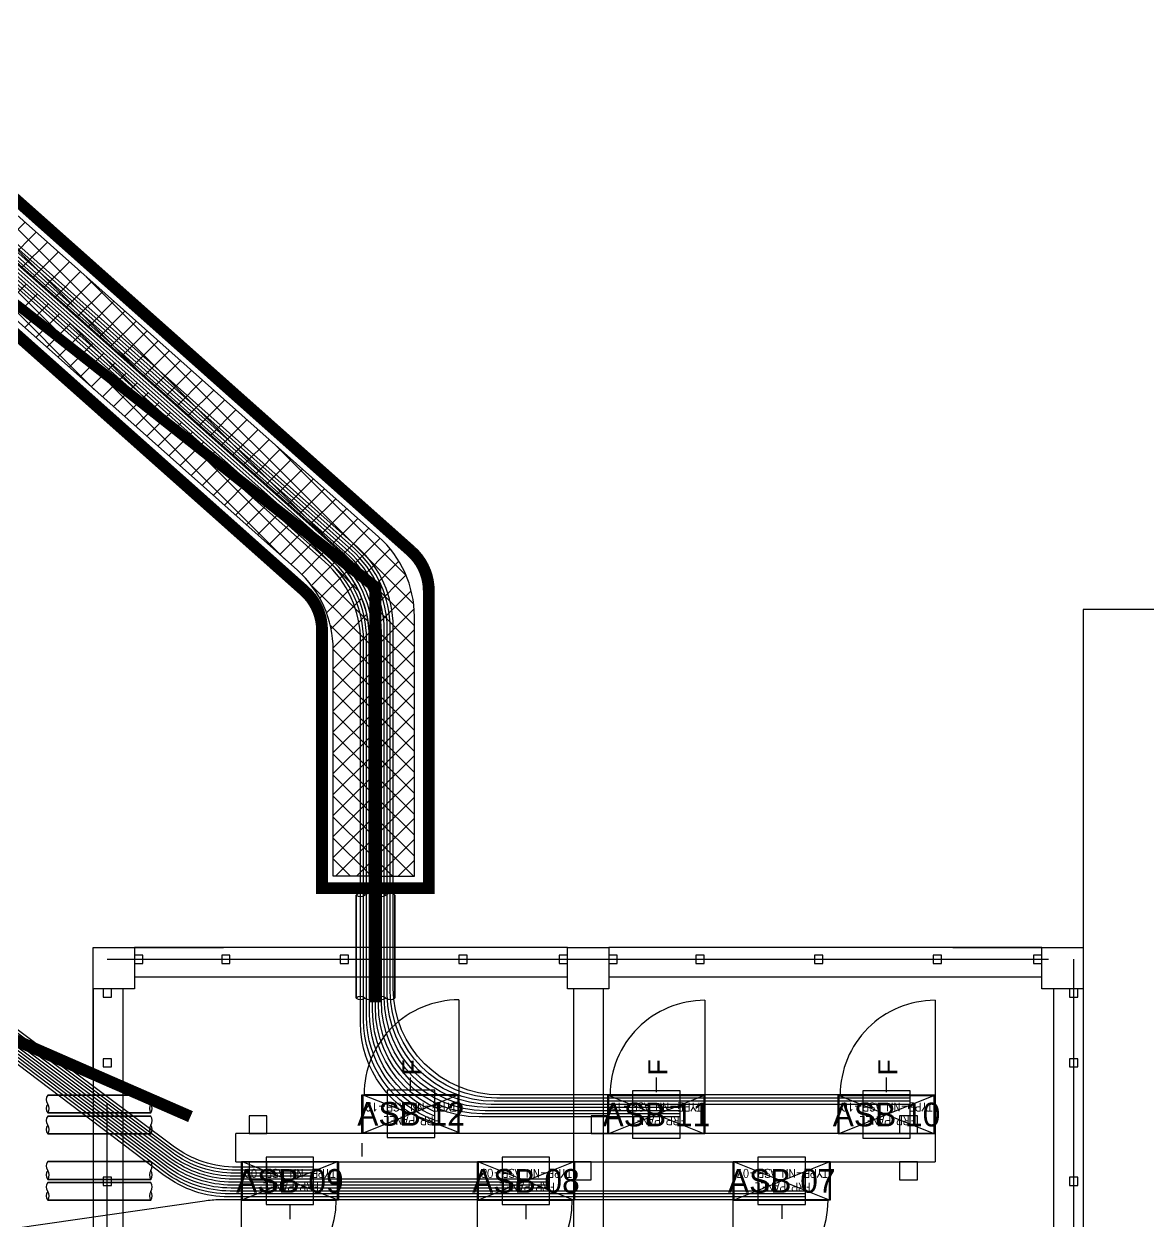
# Model space of a CAD drawing. Header units: metres. Extents: x 532250 to 532639, y 2674174 to 2674494.
# Drawn here: x 532432.44 to 532441.92, y 2674368.89 to 2674378.99 of the extents above; entities that cross this region are included whole.
import ezdxf
from ezdxf.enums import TextEntityAlignment as Align

# ---------------------------------------------------------------- set-up
doc = ezdxf.new("R2010")
doc.units = ezdxf.units.M
doc.header["$MEASUREMENT"] = 0
for name, pattern in [('DASHED', [0.75, 0.5, -0.25]), ('DASHED2', [0.375, 0.25, -0.125]), ('HIDDEN', [0.375, 0.25, -0.125]), ('PHANTOM', [63.50000000000001, 31.75, -6.35, 6.35, -6.35, 6.35, -6.35])]:
    doc.linetypes.add(name, pattern=pattern)
for name, color, linetype in [('1', 5, 'Continuous'), ('300mm Hume Pipe', 74, 'Continuous'), ('Excavation', 7, 'Continuous'), ('IDT', 7, 'Continuous'), ('LT Cable(AG) INV to LT Panel BL-03', 2, 'Continuous'), ('Trench (AC)-BL02', 14, 'Continuous')]:
    doc.layers.add(name, color=color, linetype=linetype)
doc.styles.add('Arial', font='arial.ttf')
doc.styles.add('RomanS', font='romans.shx')
doc.styles.get("Standard").update_dxf_attribs({"font": 'Adani Regular.ttf'})
doc.linetypes.add('FOUNDATION LAYOUT$0$FENCELINE1', pattern='A,6.35,-2.54,[133,ltypeshp.shx,S=2.54,R=0,X=-2.54,Y=0],-2.54,25.4', length=36.83)

# ---------------------------------------------------------------- blocks, each defined once
blk = doc.blocks.new('ASB')
at = {"layer": '1', "color": 5}
blk.add_lwpolyline([(-0.2, -0.2), (0.2, -0.2), (0.2, 0.2), (-0.2, 0.2)], close=True, dxfattribs=at)
at = {"layer": '1', "color": 7}
blk.add_attdef('ID', text='', height=0.2, dxfattribs=at).set_placement((0, 0), align=Align.MIDDLE_CENTER)
blk = doc.blocks.new('IDT')
at = {"layer": 'IDT', "color": 8, "linetype": 'PHANTOM', "ltscale": 0.25}
for p, q in [((33.78305947702646, 18.31032447560767), (33.78305947702646, 9.160324475607581)), ((25.63305947702636, 9.160324475607581), (25.63305947702636, 16.03532447560758)), ((33.78305947702646, 9.160324475607581), (25.63305947702636, 9.160324475607581))]:
    blk.add_line(p, q, dxfattribs=at)
at = {"layer": 'IDT', "color": 8}
for p, q in [((25.55203310577579, 9.410145771028397), (25.55203310577579, 12.06014577102826)), ((25.80203310577579, 9.410145771028397), (25.80203310577579, 12.06014577102826)), ((29.60203310577552, 9.410145771028397), (29.60203310577552, 12.06014577102826)), ((29.85203310577552, 9.410145771028397), (29.85203310577552, 12.06014577102826)), ((33.6520331057757, 9.410145771028397), (33.6520331057757, 12.06014577102826)), ((33.9020331057757, 9.410145771028397), (33.9020331057757, 12.06014577102826)), ((27.68603310577581, 11.1931585117926), (28.50403310577556, 11.1931585117926)), ((27.68603310577581, 10.86615851179261), (27.68603310577581, 11.1931585117926)), ((27.69503310577582, 10.86965851179264), (27.69503310577582, 11.18965851179257)), ((27.69503310577582, 11.18965851179257), (28.49503310577555, 11.18965851179257)), ((28.49503310577555, 11.18965851179257), (27.69503310577582, 10.86965851179264)), ((28.49503310577555, 10.86965851179264), (27.69503310577582, 11.18965851179257)), ((28.49503310577555, 11.18965851179257), (28.49503310577555, 10.86965851179264)), ((28.50403310577556, 11.1931585117926), (28.50403310577556, 10.86615851179261)), ((29.8430331057755, 11.19316355596482), (30.66103310577572, 11.19316355596482)), ((29.8430331057755, 10.86616355596482), (29.8430331057755, 11.19316355596482)), ((29.85203310577552, 10.86966355596462), (29.85203310577552, 11.18966355596478)), ((29.85203310577552, 11.18966355596478), (30.6520331057757, 11.18966355596478)), ((30.6520331057757, 11.18966355596478), (29.85203310577552, 10.86966355596462)), ((30.6520331057757, 10.86966355596462), (29.85203310577552, 11.18966355596478)), ((30.6520331057757, 11.18966355596478), (30.6520331057757, 10.86966355596462)), ((30.66103310577572, 11.19316355596482), (30.66103310577572, 10.86616355596482)), ((31.83392632624444, 11.19316355596482), (32.65192632624419, 11.19316355596482)), ((31.83392632624444, 10.86616355596482), (31.83392632624444, 11.19316355596482)), ((31.84292632624445, 10.86966355596462), (31.84292632624445, 11.18966355596478)), ((31.84292632624445, 11.18966355596478), (32.64292632624418, 11.18966355596478)), ((31.84292632624445, 10.86966355596462), (32.64292632624418, 11.18966355596478)), ((31.84292632624445, 11.18966355596478), (32.64292632624418, 10.86966355596485)), ((32.64292632624418, 11.18966355596478), (32.64292632624418, 10.86966355596485)), ((32.65192632624419, 11.19316355596482), (32.65192632624419, 10.86616355596482)), ((25.59805947702651, 11.06854747735485), (25.59805947702651, 10.99854747735469)), ((25.66805947702622, 11.06854747735485), (25.59805947702651, 11.06854747735485)), ((25.66805947702622, 10.99854747735469), (25.66805947702622, 11.06854747735485)), ((26.95103310577568, 11.01965851179273), (26.95103310577568, 10.86965851179264)), ((27.10103310577577, 11.01965851179273), (26.95103310577568, 11.01965851179273)), ((27.10103310577577, 10.86965851179264), (27.10103310577577, 11.01965851179273)), ((29.70203310577588, 11.01965851179273), (29.70203310577588, 10.86965851179264)), ((29.85203310577597, 11.01965851179273), (29.70203310577588, 11.01965851179273)), ((29.85203310577597, 10.86965851179264), (29.85203310577597, 11.01965851179273)), ((32.4369263262445, 11.0196585117925), (32.4369263262445, 10.86965851179264)), ((32.58692632624414, 11.0196585117925), (32.4369263262445, 11.0196585117925)), ((32.58692632624414, 10.86965851179264), (32.58692632624414, 11.0196585117925)), ((33.7480594770266, 11.06854747735485), (33.7480594770266, 10.99854747735469)), ((33.81805947702631, 11.06854747735485), (33.7480594770266, 11.06854747735485)), ((33.81805947702631, 10.99854747735469), (33.81805947702631, 11.06854747735485)), ((25.59805947702651, 10.99854747735469), (25.66805947702622, 10.99854747735469)), ((33.7480594770266, 10.99854747735469), (33.81805947702631, 10.99854747735469)), ((32.69924909500176, 10.86966355596462), (26.80203310577579, 10.86965851179286)), ((26.95103310577568, 10.86965851179264), (27.10103310577577, 10.86965851179264)), ((28.50403310577556, 10.86615851179261), (27.68603310577581, 10.86615851179261)), ((28.49503310577555, 10.86965851179264), (27.69503310577582, 10.86965851179264)), ((29.70203310577588, 10.86965851179264), (29.85203310577597, 10.86965851179264)), ((30.66103310577572, 10.86616355596482), (29.8430331057755, 10.86616355596482)), ((30.6520331057757, 10.86966355596462), (29.85203310577552, 10.86966355596462)), ((31.63518662643108, 10.71242244929829), (31.63518662643108, 10.8226436008905)), ((32.65192632624419, 10.86616355596482), (31.83392632624444, 10.86616355596482)), ((32.64292632624418, 10.86966355596485), (31.84292632624445, 10.86966355596462)), ((32.4369263262445, 10.86965851179264), (32.58692632624414, 10.86965851179264)), ((32.69925243467858, 10.86966355596758), (32.69925243467858, 10.62966355685978)), ((26.80203310577579, 10.6331585126876), (27.62003310577555, 10.6331585126876)), ((26.80203310577579, 10.3061585126876), (26.80203310577579, 10.6331585126876)), ((26.80203310577579, 10.62966355685978), (32.69924909500176, 10.62966355685978)), ((26.81103310577581, 10.30965851268763), (26.81103310577581, 10.62965851268757)), ((26.81103310577581, 10.62965851268757), (27.61103310577553, 10.62965851268757)), ((27.61103310577553, 10.62965851268757), (26.81103310577581, 10.30965851268763)), ((27.61103310577553, 10.30965851268763), (26.81103310577581, 10.62965851268757)), ((26.95103310577568, 10.62965851268757), (26.95103310577568, 10.6296585126878)), ((26.95103310577568, 10.62965851268757), (26.95103310577568, 10.47965851268748)), ((27.10103310577577, 10.62965851268757), (26.95103310577568, 10.62965851268757)), ((27.10103310577577, 10.47965851268748), (27.10103310577577, 10.62965851268757)), ((27.61103310577553, 10.62965851268757), (27.61103310577553, 10.30965851268763)), ((27.62003310577555, 10.6331585126876), (27.62003310577555, 10.3061585126876)), ((28.7430331057756, 10.6331585126876), (29.56103310577581, 10.6331585126876)), ((28.7430331057756, 10.3061585126876), (28.7430331057756, 10.6331585126876)), ((28.75203310577561, 10.30965851268763), (28.75203310577561, 10.62965851268757)), ((28.75203310577561, 10.62965851268757), (29.55203310577579, 10.62965851268757)), ((29.55203310577579, 10.62965851268757), (28.75203310577561, 10.30965851268763)), ((29.55203310577579, 10.30965851268763), (28.75203310577561, 10.62965851268757)), ((29.55203310577579, 10.62965851268757), (29.55203310577579, 10.30965851268763)), ((29.55203310577579, 10.62965851268757), (29.55203310577579, 10.47965851268748)), ((29.70203310577588, 10.62965851268757), (29.55203310577579, 10.62965851268757)), ((29.56103310577581, 10.6331585126876), (29.56103310577581, 10.3061585126876)), ((29.70203310577588, 10.47965851268748), (29.70203310577588, 10.62965851268757)), ((30.81703310577566, 10.62928158855436), (31.63503310577542, 10.62928158855436)), ((30.81703310577566, 10.30228158855437), (30.81703310577566, 10.62928158855436)), ((30.82603310577568, 10.3057815885544), (30.82603310577568, 10.62578158855433)), ((30.82603310577568, 10.62578158855433), (31.62603310577586, 10.62578158855433)), ((30.82603310577568, 10.3057815885544), (31.62603310577586, 10.62578158855433)), ((30.82603310577568, 10.61801765194389), (31.62603310577586, 10.3057815885544)), ((31.62603310577586, 10.62578158855433), (31.62603310577586, 10.3057815885544)), ((31.63503310577542, 10.62928158855436), (31.63503310577542, 10.30228158855437)), ((32.4369263262445, 10.62965851268757), (32.4369263262445, 10.47965851268748)), ((32.58692632624414, 10.62965851268757), (32.4369263262445, 10.62965851268757)), ((32.58692632624414, 10.47965851268748), (32.58692632624414, 10.62965851268757)), ((26.95103310577568, 10.47965851268748), (27.10103310577577, 10.47965851268748)), ((29.55203310577579, 10.47965851268748), (29.70203310577588, 10.47965851268748)), ((32.4369263262445, 10.47965851268748), (32.58692632624414, 10.47965851268748)), ((27.62003310577555, 10.3061585126876), (26.80203310577579, 10.3061585126876)), ((27.61103310577553, 10.30965851268763), (26.81103310577581, 10.30965851268763)), ((29.56103310577581, 10.3061585126876), (28.7430331057756, 10.3061585126876)), ((29.55203310577579, 10.30965851268763), (28.75203310577561, 10.30965851268763)), ((31.63503310577542, 10.30228158855437), (30.81703310577566, 10.30228158855437)), ((31.62603310577586, 10.3057815885544), (30.82603310577568, 10.3057815885544)), ((25.59805947702651, 10.06854747735485), (25.59805947702651, 9.998547477354691)), ((25.66805947702622, 10.06854747735485), (25.59805947702651, 10.06854747735485)), ((25.59805947702651, 9.998547477354691), (25.66805947702622, 9.998547477354691)), ((25.66805947702622, 9.998547477354691), (25.66805947702622, 10.06854747735485)), ((33.7480594770266, 10.06854747735485), (33.7480594770266, 9.998547477354691)), ((33.81805947702631, 10.06854747735485), (33.7480594770266, 10.06854747735485)), ((33.7480594770266, 9.998547477354691), (33.81805947702631, 9.998547477354691)), ((33.81805947702631, 9.998547477354691), (33.81805947702631, 10.06854747735485)), ((25.55203310577579, 9.06014577102826), (25.55203310577579, 9.410145771028397)), ((25.55203310577579, 9.410145771028397), (25.9020331057757, 9.410145771028397)), ((25.59805947702651, 9.480145771028333), (25.59805947702651, 9.410145771028397)), ((25.66805947702622, 9.480145771028333), (25.59805947702651, 9.480145771028333)), ((25.59805947702651, 9.410145771028397), (25.66805947702622, 9.410145771028397)), ((25.66805947702622, 9.410145771028397), (25.66805947702622, 9.480145771028333)), ((25.9020331057757, 9.410145771028397), (25.9020331057757, 9.06014577102826)), ((29.55203310577579, 9.06014577102826), (29.55203310577579, 9.410145771028397)), ((29.55203310577579, 9.410145771028397), (29.9020331057757, 9.410145771028397)), ((29.9020331057757, 9.410145771028397), (29.9020331057757, 9.06014577102826)), ((33.55203310577579, 9.06014577102826), (33.55203310577579, 9.410145771028397)), ((33.55203310577579, 9.410145771028397), (33.9020331057757, 9.410145771028397)), ((33.7480594770266, 9.480145771028333), (33.7480594770266, 9.410145771028397)), ((33.81805947702631, 9.480145771028333), (33.7480594770266, 9.480145771028333)), ((33.7480594770266, 9.410145771028397), (33.81805947702631, 9.410145771028397)), ((33.81805947702631, 9.410145771028397), (33.81805947702631, 9.480145771028333)), ((33.9020331057757, 9.410145771028397), (33.9020331057757, 9.06014577102826)), ((25.9020331057757, 9.31014577102826), (29.55203310577579, 9.31014577102826)), ((29.9020331057757, 9.31014577102826), (33.55203310577579, 9.31014577102826)), ((25.9020331057757, 9.195324475607663), (25.9020331057757, 9.1253244756075)), ((25.97203310577586, 9.195324475607663), (25.9020331057757, 9.195324475607663)), ((25.97203310577586, 9.1253244756075), (25.97203310577586, 9.195324475607663)), ((26.7480594770266, 9.195324475607663), (26.7480594770266, 9.1253244756075)), ((26.81805947702631, 9.195324475607663), (26.7480594770266, 9.195324475607663)), ((26.81805947702631, 9.1253244756075), (26.81805947702631, 9.195324475607663)), ((27.7480594770266, 9.195324475607663), (27.7480594770266, 9.1253244756075)), ((27.81805947702631, 9.195324475607663), (27.7480594770266, 9.195324475607663)), ((27.81805947702631, 9.1253244756075), (27.81805947702631, 9.195324475607663)), ((28.7480594770266, 9.195324475607663), (28.7480594770266, 9.1253244756075)), ((28.81805947702631, 9.195324475607663), (28.7480594770266, 9.195324475607663)), ((28.81805947702631, 9.1253244756075), (28.81805947702631, 9.195324475607663)), ((29.48220577756118, 9.195324475607663), (29.48220577756118, 9.1253244756075)), ((29.55220577756089, 9.195324475607663), (29.48220577756118, 9.195324475607663)), ((29.55220577756089, 9.1253244756075), (29.55220577756089, 9.195324475607663)), ((29.9020331057757, 9.195324475607663), (29.9020331057757, 9.1253244756075)), ((29.97203310577586, 9.195324475607663), (29.9020331057757, 9.195324475607663)), ((29.97203310577586, 9.1253244756075), (29.97203310577586, 9.195324475607663)), ((30.7480594770266, 9.195324475607663), (30.7480594770266, 9.1253244756075)), ((30.81805947702631, 9.195324475607663), (30.7480594770266, 9.195324475607663)), ((30.81805947702631, 9.1253244756075), (30.81805947702631, 9.195324475607663)), ((31.7480594770266, 9.195324475607663), (31.7480594770266, 9.1253244756075)), ((31.81805947702631, 9.195324475607663), (31.7480594770266, 9.195324475607663)), ((31.81805947702631, 9.1253244756075), (31.81805947702631, 9.195324475607663)), ((32.7480594770266, 9.195324475607663), (32.7480594770266, 9.1253244756075)), ((32.81805947702631, 9.195324475607663), (32.7480594770266, 9.195324475607663)), ((32.81805947702631, 9.1253244756075), (32.81805947702631, 9.195324475607663)), ((33.48203310577563, 9.195324475607663), (33.48203310577563, 9.1253244756075)), ((33.55203310577579, 9.195324475607663), (33.48203310577563, 9.195324475607663)), ((33.55203310577579, 9.1253244756075), (33.55203310577579, 9.195324475607663)), ((25.9020331057757, 9.1253244756075), (25.97203310577586, 9.1253244756075)), ((26.7480594770266, 9.1253244756075), (26.81805947702631, 9.1253244756075)), ((27.7480594770266, 9.1253244756075), (27.81805947702631, 9.1253244756075)), ((28.7480594770266, 9.1253244756075), (28.81805947702631, 9.1253244756075)), ((29.48220577756118, 9.1253244756075), (29.55220577756089, 9.1253244756075)), ((29.9020331057757, 9.1253244756075), (29.97203310577586, 9.1253244756075)), ((30.7480594770266, 9.1253244756075), (30.81805947702631, 9.1253244756075)), ((31.7480594770266, 9.1253244756075), (31.81805947702631, 9.1253244756075)), ((32.7480594770266, 9.1253244756075), (32.81805947702631, 9.1253244756075)), ((33.48203310577563, 9.1253244756075), (33.55203310577579, 9.1253244756075)), ((25.9020331057757, 9.06014577102826), (25.55203310577579, 9.06014577102826)), ((25.9020331057757, 9.06014577102826), (29.55203310577579, 9.06014577102826)), ((29.9020331057757, 9.06014577102826), (29.55203310577579, 9.06014577102826)), ((29.9020331057757, 9.06014577102826), (33.55203310577579, 9.06014577102826)), ((33.9020331057757, 9.06014577102826), (33.55203310577579, 9.06014577102826))]:
    blk.add_line(p, q, dxfattribs=at)
at = {"layer": 'IDT', "color": 8, "linetype": 'DASHED', "ltscale": 5}
for p, q in [((28.50403310577556, 11.99315851179233), (28.50403310577556, 11.1931585117926)), ((30.66103310577617, 11.99316355596432), (30.66103310577617, 11.19316355596482)), ((32.65192632624419, 11.99316355596454), (32.65192632624419, 11.19316355596482)), ((28.46019748933739, 11.1931585117926), (27.70403310577584, 11.1931585117926)), ((28.50403310577556, 11.1931585117926), (28.46019748933739, 11.1931585117926)), ((30.61719748933754, 11.19316355596482), (29.86103310577644, 11.19316355596482)), ((30.66103310577617, 11.19316355596482), (30.61719748933754, 11.19316355596482)), ((32.60809070980602, 11.19316355596482), (31.85192632624447, 11.19316355596482)), ((32.65192632624419, 11.19316355596482), (32.60809070980602, 11.19316355596482)), ((26.80203310577579, 9.506158512688103), (26.80203310577579, 10.3061585126876)), ((26.80203310577579, 10.3061585126876), (26.84586872221396, 10.3061585126876)), ((26.84586872221396, 10.3061585126876), (27.60203310577552, 10.3061585126876)), ((28.7430331057756, 9.506158512688103), (28.7430331057756, 10.3061585126876)), ((28.7430331057756, 10.3061585126876), (28.78686872221377, 10.3061585126876)), ((28.78686872221377, 10.3061585126876), (29.54303310577532, 10.3061585126876)), ((30.81703310577566, 9.502281588554638), (30.81703310577566, 10.30228158855437)), ((30.81703310577566, 10.30228158855437), (30.86086872221384, 10.30228158855437)), ((30.86086872221384, 10.30228158855437), (31.61703310577539, 10.30228158855437))]:
    blk.add_line(p, q, dxfattribs=at)
at = {"layer": 'IDT', "color": 7}
for p, q in [((28.09503310577546, 11.27669120714529), (28.09503310577546, 11.34921367546428)), ((30.25203310577561, 11.28019625131731), (30.25203310577561, 11.35271871963653)), ((32.24292632624409, 11.28019625131731), (32.24292632624409, 11.35271871963653)), ((28.09503310577546, 11.22553543595552), (28.09503310577546, 11.27669120714529)), ((30.25203310577561, 11.22904048012754), (30.25203310577561, 11.28019625131731)), ((32.24292632624409, 11.22904048012776), (32.24292632624409, 11.28019625131731)), ((27.68603310577581, 11.1931585117926), (28.50403310577556, 11.1931585117926)), ((27.68603310577581, 10.86615851179261), (27.68603310577581, 11.1931585117926)), ((28.50403310577556, 11.1931585117926), (28.50403310577556, 10.86615851179261)), ((29.8430331057755, 11.19316355596482), (30.66103310577572, 11.19316355596482)), ((29.8430331057755, 10.86616355596482), (29.8430331057755, 11.19316355596482)), ((30.66103310577572, 11.19316355596482), (30.66103310577572, 10.86616355596482)), ((31.83392632624444, 11.19316355596482), (32.65192632624419, 11.19316355596482)), ((31.83392632624444, 10.86616355596482), (31.83392632624444, 11.19316355596482)), ((32.65192632624419, 11.19316355596482), (32.65192632624419, 10.86616355596482)), ((28.50403310577556, 10.86615851179261), (27.68603310577581, 10.86615851179261)), ((30.66103310577572, 10.86616355596482), (29.8430331057755, 10.86616355596482)), ((32.65192632624419, 10.86616355596482), (31.83392632624444, 10.86616355596482)), ((26.80203310577579, 10.6331585126876), (27.62003310577555, 10.6331585126876)), ((26.80203310577579, 10.3061585126876), (26.80203310577579, 10.6331585126876)), ((27.62003310577555, 10.6331585126876), (27.62003310577555, 10.3061585126876)), ((28.7430331057756, 10.6331585126876), (29.56103310577581, 10.6331585126876)), ((28.7430331057756, 10.3061585126876), (28.7430331057756, 10.6331585126876)), ((29.56103310577581, 10.6331585126876), (29.56103310577581, 10.3061585126876)), ((30.81703310577566, 10.62928158855436), (31.63503310577542, 10.62928158855436)), ((30.81703310577566, 10.30228158855437), (30.81703310577566, 10.62928158855436)), ((31.63503310577542, 10.62928158855436), (31.63503310577542, 10.30228158855437)), ((27.62003310577555, 10.3061585126876), (26.80203310577579, 10.3061585126876)), ((29.56103310577581, 10.3061585126876), (28.7430331057756, 10.3061585126876)), ((31.63503310577542, 10.30228158855437), (30.81703310577566, 10.30228158855437)), ((27.21103310577544, 10.28055006587385), (27.21103310577544, 10.22939429468408)), ((27.21103310577544, 10.22939429468408), (27.21103310577544, 10.15687182636486)), ((29.1520331057757, 10.28055006587385), (29.1520331057757, 10.22939429468408)), ((29.1520331057757, 10.22939429468408), (29.1520331057757, 10.15687182636486)), ((31.22603310577577, 10.28055511004584), (31.22603310577577, 10.22939933885607)), ((31.22603310577577, 10.22939933885607), (31.22603310577577, 10.15687687053685))]:
    blk.add_line(p, q, dxfattribs=at)
at = {"layer": 'IDT', "color": 124}
for p, q in [((34.28454869628402, 11.19321100944774), (33.41546722306956, 11.19321100944774)), ((33.41546722306956, 11.19321100944774), (34.28454869628402, 11.19321100944774)), ((33.41546722306956, 11.04321100944787), (34.28454869628402, 11.04321100944787)), ((34.28454869628402, 11.04321100944787), (33.41546722306956, 11.04321100944787)), ((34.28454869628584, 11.01616355596605), (33.41546722307137, 11.01616355596605)), ((33.41546722307137, 11.01616355596605), (34.28454869628584, 11.01616355596605)), ((33.41546722307137, 10.86616355596618), (34.28454869628584, 10.86616355596618)), ((34.28454869628584, 10.86616355596618), (33.41546722307137, 10.86616355596618)), ((34.28454869628402, 10.63321101034273), (33.41546722306956, 10.63321101034273)), ((33.41546722306956, 10.63321101034273), (34.28454869628402, 10.63321101034273)), ((33.41546722306956, 10.48321101034287), (34.28454869628402, 10.48321101034287)), ((34.28454869628402, 10.48321101034287), (33.41546722306956, 10.48321101034287)), ((34.28454869628584, 10.45616355686104), (33.41546722307137, 10.45616355686104)), ((33.41546722307137, 10.45616355686104), (34.28454869628584, 10.45616355686104)), ((33.41546722307137, 10.30616355686118), (34.28454869628584, 10.30616355686118)), ((34.28454869628584, 10.30616355686118), (33.41546722307137, 10.30616355686118)), ((31.3578251571378, 9.487376799342314), (31.3578251571378, 8.61829532612785)), ((31.3578251571378, 8.61829532612785), (31.3578251571378, 9.487376799342314)), ((31.50782515713789, 8.61829532612785), (31.50782515713789, 9.487376799342314)), ((31.50782515713789, 9.487376799342314), (31.50782515713789, 8.61829532612785)), ((31.53487261061926, 9.487376799344133), (31.53487261061926, 8.618295326129669)), ((31.53487261061926, 8.618295326129669), (31.53487261061926, 9.487376799344133)), ((31.68487261061935, 8.618295326129669), (31.68487261061935, 9.487376799344133)), ((31.68487261061935, 9.487376799344133), (31.68487261061935, 8.618295326129669))]:
    blk.add_line(p, q, dxfattribs=at)
at = {"layer": 'IDT', "color": 8, "linetype": 'HIDDEN', "ltscale": 2.5}
blk.add_line((26.80203310577579, 10.62966355685978), (26.80203292904551, 10.86965851179264), dxfattribs=at)
at = {"layer": 'IDT', "color": 8, "linetype": 'DASHED2', "ltscale": 5}
for p, q in [((25.55203310577579, 9.06014577102826), (25.55203310577579, 10.1601457710284)), ((33.9020331057757, 10.1601457710284), (33.9020331057757, 9.06014577102826)), ((26.6520331057757, 9.06014577102826), (25.55203310577579, 9.06014577102826)), ((33.9020331057757, 9.06014577102826), (32.80203310577579, 9.06014577102826))]:
    blk.add_line(p, q, dxfattribs=at)
at = {"layer": 'IDT', "color": 7, "linetype": 'FOUNDATION LAYOUT$0$FENCELINE1', "ltscale": 0.01}
blk.add_lwpolyline([(19.91065726106834, 22.48539390819508), (11.80103310577559, 22.48539390819508), (11.80103310577559, 6.210393908265019), (19.73137271900467, 6.210393908225001), (25.55203310577579, 6.210393908225001), (25.55203310577579, 9.06014577102826)], dxfattribs=at)
at = {"layer": 'IDT', "color": 8, "linetype": 'DASHED', "ltscale": 5}
for centre, start, end in [((28.50403310577556, 11.1931585117926), 90, 180), ((30.66103310577617, 11.19316355596482), 90, 180), ((32.65192632624419, 11.19316355596482), 90, 180), ((26.80203310577579, 10.3061585126876), 270, 0), ((28.7430331057756, 10.3061585126876), 270, 0), ((30.81703310577566, 10.30228158855437), 270, 0)]:
    blk.add_arc(centre, 0.7999999999996508, start, end, dxfattribs=at)
at = {"layer": 'IDT', "color": 124}
for centre, radius, start, end in [((33.46528137758176, 11.15571100944828), 0.06235142331725626, 143.0276363458421, 216.9723636541578), ((33.46528137758449, 11.0807110094471), 0.06235142331974031, 143.0276363562435, 216.9723636280808), ((33.36565306855007, 11.15571100944715), 0.06235142332423081, 323.0276363719184, 36.97236362808165), ((34.33436285080396, 11.15571100944715), 0.06235142332423081, 143.0276363719183, 216.9723636280808), ((34.23473454177227, 11.15571100944828), 0.06235142331725626, 323.0276363458421, 36.9723636541579), ((34.23473454176909, 11.0807110094471), 0.06235142331974031, 323.0276363719184, 36.9723636437565), ((33.46528137758358, 10.97866355596659), 0.06235142331725626, 143.0276363458421, 216.9723636541578), ((33.36565306855189, 10.97866355596545), 0.06235142332423081, 323.0276363719184, 36.97236362808165), ((34.33436285080577, 10.97866355596545), 0.06235142332423081, 143.0276363719183, 216.9723636280808), ((34.23473454177409, 10.97866355596659), 0.06235142331725626, 323.0276363458421, 36.9723636541579), ((33.46528137758631, 10.90366355596541), 0.06235142331974031, 143.0276363562435, 216.9723636280808), ((34.23473454177091, 10.90366355596541), 0.06235142331974031, 323.0276363719184, 36.9723636437565), ((33.46528137758176, 10.59571101034328), 0.06235142331725626, 143.0276363458421, 216.9723636541578), ((33.36565306855007, 10.59571101034214), 0.06235142332423081, 323.0276363719184, 36.97236362808165), ((34.33436285080396, 10.59571101034214), 0.06235142332423081, 143.0276363719183, 216.9723636280808), ((34.23473454177227, 10.59571101034328), 0.06235142331725626, 323.0276363458421, 36.9723636541579), ((33.46528137758449, 10.5207110103421), 0.06235142331974031, 143.0276363562435, 216.9723636280808), ((34.23473454176909, 10.5207110103421), 0.06235142331974031, 323.0276363719184, 36.9723636437565), ((33.46528137758358, 10.41866355686159), 0.06235142331725626, 143.0276363458421, 216.9723636541578), ((33.36565306855189, 10.41866355686045), 0.06235142332423081, 323.0276363719184, 36.97236362808165), ((34.33436285080577, 10.41866355686045), 0.06235142332423081, 143.0276363719183, 216.9723636280808), ((34.23473454177409, 10.41866355686159), 0.06235142331725626, 323.0276363458421, 36.9723636541579), ((33.46528137758631, 10.34366355686041), 0.06235142331974031, 143.0276363562435, 216.9723636280808), ((34.23473454177091, 10.34366355686041), 0.06235142331974031, 323.0276363719184, 36.9723636437565), ((31.39532515713725, 9.43756264482738), 0.06235142331974176, 53.02763635368521, 126.9723636463148), ((31.47032515713798, 9.437562644830336), 0.06235142331725626, 53.02763635368521, 126.9723636463148), ((31.57237261061871, 9.4375626448292), 0.06235142331974176, 53.02763635368521, 126.9723636463148), ((31.6473726106199, 9.437562644832155), 0.06235142331725626, 53.02763635368521, 126.9723636463148), ((31.47032515713707, 9.537190953862023), 0.06235142332423227, 233.0276363536852, 306.9723636463148), ((31.64737261061853, 9.537190953863842), 0.06235142332423227, 233.0276363536852, 306.9723636463148), ((31.39532515713725, 8.668109480642784), 0.06235142331974176, 233.0276363536852, 306.9723636463148), ((31.47032515713707, 8.568481171608141), 0.06235142332423227, 53.02763635368521, 126.9723636463148), ((31.47032515713798, 8.668109480639828), 0.06235142331725626, 233.0276363536852, 306.9723636463148), ((31.57237261061871, 8.668109480644603), 0.06235142331974176, 233.0276363536852, 306.9723636463148), ((31.64737261061853, 8.56848117160996), 0.06235142332423227, 53.02763635368521, 126.9723636463148), ((31.6473726106199, 8.668109480641647), 0.06235142331725626, 233.0276363536852, 306.9723636463148)]:
    blk.add_arc(centre, radius, start, end, dxfattribs=at)
at = {"layer": 'IDT', "color": 7, "style": 'RomanS', "width": 0.9}
for s, p in [('FRP PANEL', (27.85184958396192, 11.04685574733401)), ('FRP PANEL', (30.00884958396207, 11.04686079150599)), ('FRP PANEL', (31.99974280443055, 11.04686079150622)), ('TYPE-NN ASB-07', (27.7076995839623, 10.93018908066722)), ('TYPE-NN ASB-08', (29.86469958396199, 10.93019412483943)), ('TYPE-NN ASB-09', (31.85709280443078, 10.93019412483943)), ('FRP PANEL', (26.96784958396191, 10.486855748229)), ('FRP PANEL', (28.90884958396217, 10.486855748229)), ('FRP PANEL', (30.98284958396223, 10.48686079240099)), ('TYPE-NN ASB-10', (26.82369958396228, 10.37018908156222)), ('TYPE-NN ASB-11', (28.7736995839621, 10.37018908156222)), ('TYPE-NN ASB-12', (30.83869958396215, 10.37019412573443))]:
    blk.add_text(s, height=0.07, dxfattribs=at).set_placement(p)
at = {"layer": 'IDT', "color": 7, "style": 'Arial'}
for p in [(27.11984584907739, 10.13972772747468), (29.06084584907765, 10.13972772747468), (31.13484584907772, 10.13973277164666)]:
    blk.add_text('F', height=0.16, rotation=270, dxfattribs=at).set_placement(p)

msp = doc.modelspace()

# ---------------------------------------------------------------- hatches: boundary and pattern name
at = {"layer": '300mm Hume Pipe'}
h = msp.add_hatch(dxfattribs=at)
h.set_pattern_fill('ANSI37', color=74)
h.set_pattern_definition([(45, (-393.6039999999339, 322.5), (-0.08838834764831845, 0.08838834764831845), []), (135, (-393.6039999999339, 322.5), (-0.08838834764831845, -0.08838834764831843), [])])
edge = h.paths.add_edge_path()
edge.add_line((532435.4342895742, 2674371.798708546), (532435.734289574, 2674371.798708546))
edge.add_line((532435.734289574, 2674371.798708546), (532435.734289574, 2674373.989289007))
edge.add_arc((532434.8342895738, 2674373.989289007), 0.9000000001396984, 0, 48.32874371870346)
edge.add_line((532435.4326597068, 2674374.661563642), (532428.7185955842, 2674380.637537201))
edge.add_arc((532429.316965717, 2674381.309811835), 0.8999999998521733, 179.9999999703551, 228.3287437045298, ccw=False)
edge.add_line((532428.4169657169, 2674381.309811836), (532428.416965717, 2674382.816203433))
edge.add_line((532428.416965717, 2674382.816203433), (532428.1169657172, 2674382.816203433))
edge.add_line((532428.1169657172, 2674382.816203433), (532428.116965717, 2674381.175210654))
edge.add_arc((532429.0169657172, 2674381.175210654), 0.9000000001396984, 179.9999999703551, 228.3287436989939)
edge.add_line((532428.4185955842, 2674380.50293602), (532435.1326597071, 2674374.52696246))
edge.add_arc((532434.5342895741, 2674373.854687826), 0.8999999999295727, -2.9644922960869735e-08, 48.328743698993776, ccw=False)
edge.add_line((532435.4342895742, 2674373.854687825), (532435.4342895742, 2674371.798708546))
edge = h.paths.add_edge_path()
edge.add_line((532428.0329028456, 2674382.764976613), (532428.0329028455, 2674381.137494115))
edge.add_arc((532428.9329028457, 2674381.137494114), 0.9000000001396984, 179.9999999703551, 228.3287436989939)
edge.add_line((532428.3345327127, 2674380.46521948), (532435.0485968355, 2674374.48924592))
edge.add_arc((532434.4502267025, 2674373.816971286), 0.8999999999295727, -2.9644922960869735e-08, 48.328743698993776, ccw=False)
edge.add_line((532435.3502267026, 2674373.816971286), (532435.3502267026, 2674371.798708546))
edge.add_line((532435.3502267026, 2674371.798708546), (532435.0502267026, 2674371.798708546))
edge.add_line((532435.0502267026, 2674371.798708546), (532435.0502267025, 2674373.707169657))
edge.add_arc((532434.1502267022, 2674373.707169656), 0.9000000002561137, 2.964491826418871e-08, 48.33614241089156)
edge.add_line((532434.7485100185, 2674374.379521554), (532428.0346195296, 2674380.353786938))
edge.add_arc((532428.6329028456, 2674381.026138836), 0.9000000003040967, 180.0000000296449, 228.3361424219648, ccw=False)
edge.add_line((532427.7329028456, 2674381.026138836), (532427.7329028456, 2674382.816203433))
edge.add_line((532427.7329028456, 2674382.816203433), (532428.0329028456, 2674382.816203433))
edge.add_line((532428.0329028456, 2674382.816203433), (532428.0329028456, 2674382.764976613))

# ---------------------------------------------------------------- linework, layer by layer
at = {"layer": '300mm Hume Pipe', "color": 74}
for points in [[(532428.0329028456, 2674382.764976613), (532428.0329028455, 2674381.137494115, 0.2140562423256003), (532428.3345327127, 2674380.46521948), (532435.0485968355, 2674374.48924592, -0.2140562423092027), (532435.3502267026, 2674373.816971286), (532435.3502267026, 2674371.798708546), (532435.0502267026, 2674371.798708546), (532435.0502267025, 2674373.707169657, 0.2140900045463655), (532434.7485100185, 2674374.379521554), (532428.0346195296, 2674380.353786938, -0.2140900045615197), (532427.7329028456, 2674381.026138836), (532427.7329028456, 2674382.816203433), (532428.0329028456, 2674382.816203433), (532428.0329028456, 2674382.764976613)], [(532435.4342895742, 2674371.798708546), (532435.734289574, 2674371.798708546), (532435.734289574, 2674373.989289007, 0.2140562423100663), (532435.4326597068, 2674374.661563642), (532428.7185955842, 2674380.637537201, -0.2140562423329815), (532428.4169657169, 2674381.309811836), (532428.416965717, 2674382.816203433), (532428.1169657172, 2674382.816203433), (532428.116965717, 2674381.175210654, 0.2140562423301491), (532428.4185955842, 2674380.50293602), (532435.1326597071, 2674374.52696246, -0.2140562423100663), (532435.4342895742, 2674373.854687825)]]:
    msp.add_lwpolyline(points, format="xyb", close=True, dxfattribs=at)
at = {"layer": 'Excavation', "color": 3, "const_width": 0.1}
for points in [[(532433.8464020941, 2674369.771768927), (532432.0062826138, 2674370.575132983), (532425.0812843686, 2674370.575132983), (532425.0812843686, 2674382.916203433)], [(532435.4059354834, 2674370.734471424), (532435.4059354834, 2674374.238423511), (532428.0886116263, 2674380.753225982), (532428.0886116264, 2674382.916203433)]]:
    msp.add_lwpolyline(points, dxfattribs=at)
at = {"layer": 'LT Cable(AG) INV to LT Panel BL-03', "color": 2}
for points in [[(532434.8843580411, 2674369.319001419), (532434.2312637706, 2674369.319006463, -0.1618889898141148), (532433.6923551062, 2674369.498189252), (532432.2019728235, 2674370.612452221, 0.1032748659291951), (532431.8418711365, 2674370.687632983), (532426.0937843688, 2674370.687632983, -0.4142135623936106), (532425.1937843687, 2674371.587632983), (532425.1937843687, 2674382.874862782, -0.02139299530927985), (532425.1970765084, 2674382.951771906), (532425.2404922285, 2674383.457969552, 0.02139299530528766), (532425.2437843683, 2674383.534878676), (532425.2437843684, 2674485.594487811, 0.4142135623734262), (532424.3437843684, 2674486.49448781), (532317.1885972518, 2674486.49448781, -0.414213562373095), (532316.2885972518, 2674487.39448781), (532316.2885972518, 2674487.729677481)], [(532434.8843580411, 2674369.344001419), (532434.238236169, 2674369.344006463, -0.1617444075541383), (532433.6997338226, 2674369.522885653), (532432.2071922353, 2674370.637452221, 0.1032748659037654), (532431.8470905485, 2674370.712632983), (532426.1187843686, 2674370.712632983, -0.414213562373095), (532425.2187843686, 2674371.612632983), (532425.2187843686, 2674382.873792642, -0.02139299537587195), (532425.2220765083, 2674382.950701766), (532425.2654922286, 2674383.456899412, 0.02139299537685584), (532425.2687843683, 2674383.533808536), (532425.2687843683, 2674485.619487811, 0.414213562373095), (532424.3687843683, 2674486.519487811), (532414.3645972518, 2674486.519487811, -0.414213562373095), (532413.4645972517, 2674487.419487811), (532413.4645972517, 2674487.729677481)], [(532434.8843580411, 2674369.269001419), (532434.217302974, 2674369.269006463, -0.162180274104136), (532433.6775762924, 2674369.448801555), (532432.1915339994, 2674370.562452221, 0.1032748659456602), (532431.8314323124, 2674370.637632983), (532426.0437843688, 2674370.637632983, -0.4142135623934891), (532425.1437843686, 2674371.537632983), (532425.1437843686, 2674382.877003061, -0.02139299535886178), (532425.1470765084, 2674382.953912185), (532425.1904922286, 2674383.460109831, 0.02139299535864674), (532425.1937843683, 2674383.537018955), (532425.1937843683, 2674455.544487811, 0.414213562373095), (532424.2937843683, 2674456.444487811), (532317.1885972518, 2674456.444487811, -0.414213562373095), (532316.2885972518, 2674457.344487811), (532316.2885972518, 2674457.729677481)], [(532434.8843580411, 2674369.294001419), (532434.2242860467, 2674369.294006463, -0.1620342769309213), (532433.6849692744, 2674369.473494548), (532432.1967534114, 2674370.587452221, 0.1032748659374062), (532431.8366517244, 2674370.662632983), (532426.0687843688, 2674370.662632983, -0.4142135623935497), (532425.1687843687, 2674371.562632983), (532425.1687843687, 2674382.875932921, -0.02139299535886178), (532425.1720765084, 2674382.952842045), (532425.2154922286, 2674383.459039691, 0.02139299535864674), (532425.2187843684, 2674383.535948815), (532425.2187843684, 2674455.569487811, 0.414213562373095), (532424.3187843683, 2674456.469487811), (532414.3645972518, 2674456.469487811, -0.414213562373095), (532413.4645972517, 2674457.36948781), (532413.4645972517, 2674457.729677481)], [(532436.8752512616, 2674369.219001419), (532434.2033206887, 2674369.219006463, -0.1624744190418961), (532433.6627687389, 2674369.399420756), (532432.1810951756, 2674370.512452221, 0.1032748659622984), (532431.8209934884, 2674370.587632983), (532425.9937843687, 2674370.587632983, -0.4142135623933694), (532425.0937843686, 2674371.487632983), (532425.0937843686, 2674382.879143339, -0.02139299540844348), (532425.0970765083, 2674382.956052464), (532425.1404922287, 2674383.46225011, 0.02139299541230105), (532425.1437843684, 2674383.539159234), (532425.1437843683, 2674432.994487811, 0.4142135623724179), (532424.2437843683, 2674433.894487811), (532317.1885972518, 2674433.894487811, -0.414213562373095), (532316.2885972518, 2674434.794487811), (532316.2885972518, 2674435.229677481)], [(532436.8752512616, 2674369.244001419), (532434.2103145289, 2674369.244006463, -0.1623269863983852), (532433.6701761255, 2674369.424110286), (532432.1863145874, 2674370.537452221, 0.1032748659539574), (532431.8262129003, 2674370.612632983), (532426.0187843688, 2674370.612632983, -0.414213562393429), (532425.1187843686, 2674371.512632983), (532425.1187843686, 2674382.8780732, -0.02139299535886178), (532425.1220765084, 2674382.954982324), (532425.1654922286, 2674383.46117997, 0.02139299535864674), (532425.1687843683, 2674383.538089094), (532425.1687843683, 2674433.019487811, 0.414213562373095), (532424.2687843683, 2674433.919487811), (532414.3645972518, 2674433.919487811, -0.414213562373095), (532413.4645972517, 2674434.819487811), (532413.4645972517, 2674435.229677481)], [(532436.8752512616, 2674369.16900142), (532434.1893167293, 2674369.169006464, -0.1627714659796861), (532433.6479321679, 2674369.350046968), (532432.1706563516, 2674370.462452221, 0.1032748659251984), (532431.8105546647, 2674370.537632983), (532425.9437843688, 2674370.537632983, -0.4142135623932508), (532425.0437843687, 2674371.437632983), (532425.0437843687, 2674382.881283619, -0.02139299535886178), (532425.0470765084, 2674382.958192743), (532425.0904922286, 2674383.464390389, 0.02139299535864674), (532425.0937843684, 2674383.541299513), (532425.0937843684, 2674410.444487811, 0.414213562373095), (532424.1937843683, 2674411.344487811), (532317.1885972518, 2674411.344487811, -0.414213562373095), (532316.2885972518, 2674412.24448781), (532316.2885972518, 2674412.729677481)], [(532436.8752512616, 2674369.194001419), (532434.1963214298, 2674369.194006463, -0.1626225771167964), (532433.6553540981, 2674369.374732979), (532432.1758757635, 2674370.487452221, 0.1032748659169098), (532431.8157740766, 2674370.562632983), (532425.9687843688, 2674370.562632983, -0.4142135623933099), (532425.0687843687, 2674371.462632983), (532425.0687843687, 2674382.88021348, -0.02139299530927985), (532425.0720765084, 2674382.957122603), (532425.1154922285, 2674383.46332025, 0.02139299530452547), (532425.1187843683, 2674383.540229374), (532425.1187843684, 2674410.469487811, 0.4142135623743203), (532424.2187843684, 2674411.36948781), (532381.9725972518, 2674411.36948781, -0.414213562373095), (532381.0725972517, 2674412.26948781), (532381.0725972517, 2674412.729677481)], [(532439.0322512615, 2674369.144006464), (532434.182306563, 2674369.144006464, -0.1629210911076041), (532433.6405029122, 2674369.325362738), (532432.1654369397, 2674370.437452221, 0.1032748659335312), (532431.8053352527, 2674370.512632983), (532425.9187843688, 2674370.512632983, -0.414213562393192), (532425.0187843686, 2674371.412632983), (532425.0187843686, 2674382.882353758, -0.02139299535886178), (532425.0220765084, 2674382.959262882), (532425.0654922286, 2674383.465460529, 0.02139299535864674), (532425.0687843683, 2674383.542369653), (532425.0687843683, 2674387.919487811, 0.414213562373095), (532424.1687843683, 2674388.819487811), (532410.9767843684, 2674388.819487811, 0.414213562373095), (532410.0767843684, 2674387.919487811), (532410.0767843684, 2674382.219487811, -0.414213562373095), (532409.1767843683, 2674381.319487811), (532317.1885972518, 2674381.319487811, -0.414213562373095), (532316.2885972518, 2674382.219487811), (532316.2885972518, 2674382.729677481)], [(532439.0322512615, 2674369.119006464), (532434.1752909074, 2674369.119006464, -0.1630714576653758), (532433.6330662961, 2674369.300680304), (532432.1602175276, 2674370.412452221, 0.1032748659419083), (532431.8001158406, 2674370.487632983), (532425.8937843688, 2674370.487632983, -0.4142135623931337), (532424.9937843686, 2674371.387632983), (532424.9937843686, 2674382.883423898, -0.02139299535886178), (532424.9970765084, 2674382.960333022), (532425.0404922286, 2674383.466530668, 0.02139299535864674), (532425.0437843683, 2674383.543439792), (532425.0437843683, 2674387.894487811, 0.414213562373095), (532424.1437843683, 2674388.794487811), (532411.0017843684, 2674388.794487811, 0.414213562373095), (532410.1017843684, 2674387.894487811), (532410.1017843684, 2674359.694487811, -0.414213562373095), (532409.2017843684, 2674358.794487811), (532381.9725972518, 2674358.794487811, -0.414213562373095), (532381.0725972517, 2674359.694487811), (532381.0725972517, 2674360.229677481)], [(532439.0322512615, 2674369.094006464), (532434.1682697382, 2674369.094006464, -0.1632225712041656), (532433.6256222831, 2674369.275999682), (532432.1549981157, 2674370.387452221, 0.1032748659503297), (532431.7948964287, 2674370.462632983), (532425.8687843687, 2674370.462632983, -0.4142135623930754), (532424.9687843686, 2674371.362632983), (532424.9687843686, 2674382.884494037, -0.02139299540844348), (532424.9720765083, 2674382.961403161), (532425.0154922287, 2674383.467600808, 0.02139299541725513), (532425.0187843684, 2674383.544509932), (532425.0187843683, 2674387.869487811, 0.4142135623665691), (532424.1187843683, 2674388.769487811), (532411.0267843684, 2674388.769487811, 0.414213562373095), (532410.1267843684, 2674387.869487811), (532410.1267843684, 2674359.669487811, -0.414213562373095), (532409.2267843684, 2674358.769487811), (532317.1885972518, 2674358.769487811, -0.414213562373095), (532316.2885972518, 2674359.669487811), (532316.2885972518, 2674360.229677481)], [(532439.0322512615, 2674369.069006464), (532434.0931027519, 2674369.069006464, 0.03612526386132205), (532433.9635598595, 2674369.059634691), (532432.0917814545, 2674368.787382385, 0.04215704710492103), (532431.9408228539, 2674368.800132983), (532425.8562843686, 2674368.800132984, 0.4142135623926223), (532424.9562843684, 2674367.900132984), (532424.9562843684, 2674338.225851746, 0.02164672809067397), (532424.9596549909, 2674338.148032987), (532425.0029137458, 2674337.649604707, -0.02164672809021689), (532425.0062843683, 2674337.571785947), (532425.0062843683, 2674322.404987811, -0.414213562373095), (532424.1062843683, 2674321.504987811), (532381.9725972518, 2674321.504987811, -0.414213562373095), (532381.0725972517, 2674322.404987811), (532381.0725972517, 2674322.729677481)]]:
    msp.add_lwpolyline(points, format="xyb", dxfattribs=at)
at = {"layer": 'LT Cable(AG) INV to LT Panel BL-03', "color": 5}
for points in [[(532439.9162512616, 2674369.927619022), (532436.4309354834, 2674369.927619022, -0.4142135623503636), (532435.5309354834, 2674370.827619022), (532435.5309354834, 2674373.890770753, 0.2140186322185252), (532435.2294023167, 2674374.562959305), (532428.515144793, 2674380.540836239, -0.2140186322327619), (532428.2136116263, 2674381.213024791), (532428.2136116264, 2674382.8589097, -0.02889961568587573), (532428.2196149465, 2674382.962688003), (532428.2752810484, 2674383.442222824, 0.02889961570054691), (532428.2812843685, 2674383.546001128), (532428.2812843684, 2674485.356987811, -0.414213562373427), (532429.1812843684, 2674486.256987811), (532473.9719969518, 2674486.256987811, 0.414213562373095), (532474.8719969519, 2674487.156987811), (532474.8719969519, 2674487.729677481)], [(532439.9162512616, 2674369.954064617), (532436.4559354834, 2674369.954064617, -0.4142135623503636), (532435.5559354834, 2674370.854064617), (532435.5559354834, 2674373.901985358, 0.214018632209244), (532435.2544023168, 2674374.57417391), (532428.540144793, 2674380.552050845, -0.2140186322231696), (532428.2386116263, 2674381.224239396), (532428.2386116264, 2674382.857463511, -0.02889961568574683), (532428.2446149465, 2674382.961241814), (532428.3002810484, 2674383.440776635, 0.02889961570054713), (532428.3062843685, 2674383.544554939), (532428.3062843684, 2674485.331987811, -0.4142135623734271), (532429.2062843684, 2674486.231987811), (532571.1479969518, 2674486.231987811, 0.414213562373095), (532572.0479969518, 2674487.131987811), (532572.0479969518, 2674487.729677481)], [(532439.9162512616, 2674369.874727831), (532436.3809354834, 2674369.874727831, -0.4142135623503636), (532435.4809354834, 2674370.774727831), (532435.4809354834, 2674373.868341543, 0.2140186322185252), (532435.1794023167, 2674374.540530095), (532428.4651447929, 2674380.518407029, -0.2140186322325895), (532428.1636116263, 2674381.190595581), (532428.1636116264, 2674382.861802077, -0.02889961568612773), (532428.1696149465, 2674382.965580381), (532428.2252810483, 2674383.445115202, 0.02889961570066358), (532428.2312843684, 2674383.548893505), (532428.2312843683, 2674455.406987811, -0.4142135623735637), (532429.1312843683, 2674456.30698781), (532473.9719969518, 2674456.30698781, 0.414213562373095), (532474.8719969519, 2674457.20698781), (532474.8719969519, 2674457.729677481)], [(532439.9162512616, 2674369.901173426), (532436.4059354834, 2674369.901173426, -0.4142135623503636), (532435.5059354834, 2674370.801173426), (532435.5059354834, 2674373.879556148, 0.2140186322185252), (532435.2044023167, 2674374.5517447), (532428.490144793, 2674380.529621634, -0.2140186322326752), (532428.1886116263, 2674381.201810186), (532428.1886116264, 2674382.860355888, -0.02889961568600262), (532428.1946149465, 2674382.964134192), (532428.2502810484, 2674383.443669013, 0.0288996157006638), (532428.2562843685, 2674383.547447316), (532428.2562843683, 2674455.381987811, -0.4142135623735638), (532429.1562843684, 2674456.281987811), (532571.1479969518, 2674456.281987811, 0.414213562373095), (532572.0479969518, 2674457.18198781), (532572.0479969518, 2674457.729677481)], [(532437.9752512615, 2674369.82183664), (532436.3309354834, 2674369.82183664, -0.4142135623503636), (532435.4309354834, 2674370.72183664), (532435.4309354834, 2674373.845912333, 0.2140186322185252), (532435.1294023168, 2674374.518100885), (532428.415144793, 2674380.495977819, -0.2140186322324211), (532428.1136116263, 2674381.168166371), (532428.1136116264, 2674382.864694454, -0.02889961568637252), (532428.1196149465, 2674382.968472758), (532428.1752810484, 2674383.448007579, 0.02889961570026357), (532428.1812843685, 2674383.551785883), (532428.1812843685, 2674432.956987811, -0.414213562373095), (532429.0812843685, 2674433.856987811), (532473.9719969518, 2674433.856987811, 0.414213562373095), (532474.8719969519, 2674434.756987811), (532474.8719969519, 2674435.229677481)], [(532437.9752512615, 2674369.848282235), (532436.3559354835, 2674369.848282235, -0.4142135623503636), (532435.4559354834, 2674370.748282235), (532435.4559354834, 2674373.857126938, 0.2140186322185252), (532435.1544023168, 2674374.52931549), (532428.440144793, 2674380.507192424, -0.2140186322325048), (532428.1386116263, 2674381.179380976), (532428.1386116265, 2674382.863248265, -0.02889961568625107), (532428.1446149466, 2674382.967026569), (532428.2002810484, 2674383.44656139, 0.02889961570026357), (532428.2062843685, 2674383.550339694), (532428.2062843685, 2674432.931987811, -0.414213562373095), (532429.1062843686, 2674433.831987811), (532571.1479969518, 2674433.831987811, 0.414213562373095), (532572.0479969518, 2674434.731987811), (532572.0479969518, 2674435.229677481)], [(532435.9061633107, 2674369.813247523, -0.301586279095726), (532435.3559354834, 2674370.642499853), (532435.3559354834, 2674373.812268518, 0.2140186322185252), (532435.0544023167, 2674374.48445707), (532428.3401447929, 2674380.462334004, -0.2140186322321759), (532428.0386116263, 2674381.134522555), (532428.0386116264, 2674382.86903302, -0.02889961568672664), (532428.0446149465, 2674382.972811324), (532428.1002810483, 2674383.452346145, 0.02889961570026357), (532428.1062843684, 2674383.556124448), (532428.1062843684, 2674410.531987811, -0.414213562373095), (532429.0062843685, 2674411.43198781), (532441.5799969519, 2674411.43198781, 0.414213562373095), (532442.4799969519, 2674412.33198781), (532442.4799969519, 2674412.729677481)], [(532437.9752512615, 2674369.768945449), (532436.2809354834, 2674369.768945449, -0.4142135623503636), (532435.3809354834, 2674370.668945448), (532435.3809354834, 2674373.823483123, 0.2140186322185252), (532435.0794023167, 2674374.495671675), (532428.365144793, 2674380.473548609, -0.2140186322322567), (532428.0636116263, 2674381.14573716), (532428.0636116264, 2674382.867586831, -0.02889961568661031), (532428.0696149465, 2674382.971365135), (532428.1252810484, 2674383.450899956, 0.02889961570026357), (532428.1312843685, 2674383.554678259), (532428.1312843685, 2674410.506987811, -0.414213562373095), (532429.0312843685, 2674411.406987811), (532506.3639969518, 2674411.406987811, 0.414213562373095), (532507.2639969519, 2674412.30698781), (532507.2639969519, 2674412.729677481)], [(532437.9752512615, 2674369.795391044), (532436.3059354834, 2674369.795391044, -0.4142135623503636), (532435.4059354834, 2674370.695391044), (532435.4059354834, 2674373.834697728, 0.2140186322185252), (532435.1044023167, 2674374.50688628), (532428.390144793, 2674380.484763214, -0.2140186322323385), (532428.0886116263, 2674381.156951766), (532428.0886116264, 2674382.866140643, -0.02889961568649219), (532428.0946149465, 2674382.969918946), (532428.1502810484, 2674383.449453767, 0.02889961570026357), (532428.1562843685, 2674383.553232071), (532428.1562843685, 2674410.481987811, -0.414213562373095), (532429.0562843685, 2674411.381987811), (532571.1479969518, 2674411.381987811, 0.414213562373095), (532572.0479969518, 2674412.281987811), (532572.0479969518, 2674412.729677481)], [(532435.9061633106, 2674369.706133164, -0.3259988775150998), (532435.2809354834, 2674370.563163066), (532435.2809354834, 2674373.778624703, 0.2140186322185252), (532434.9794023167, 2674374.450813254), (532428.265144793, 2674380.428690189, -0.2140186322319391), (532427.9636116263, 2674381.10087874), (532427.9636116264, 2674382.873371586, -0.02889961568706599), (532427.9696149465, 2674382.977149889), (532428.0252810484, 2674383.45668471, 0.02889961570026357), (532428.0312843685, 2674383.560463014), (532428.0312843685, 2674388.106987811, -0.414213562373095), (532428.9312843685, 2674389.006987811), (532477.565284368, 2674389.006987811, -0.414213562373095), (532478.465284368, 2674388.106987811), (532478.465284368, 2674382.406987811, 0.414213562373095), (532479.365284368, 2674381.506987811), (532571.1479969518, 2674381.506987811, 0.414213562373095), (532572.0479969518, 2674382.406987811), (532572.0479969518, 2674382.729677481)], [(532435.9061633107, 2674369.74100001, -0.3179111484996205), (532435.3059354834, 2674370.589608662), (532435.3059354834, 2674373.789839308, 0.2140186322185252), (532435.0044023168, 2674374.462027859), (532428.290144793, 2674380.439904794, -0.2140186322320171), (532427.9886116263, 2674381.112093345), (532427.9886116264, 2674382.871925397, -0.02889961568695443), (532427.9946149465, 2674382.975703701), (532428.0502810484, 2674383.455238522, 0.02889961570026357), (532428.0562843685, 2674383.559016826), (532428.0562843685, 2674388.081987811, -0.414213562373095), (532428.9562843685, 2674388.981987811), (532477.540284368, 2674388.981987811, -0.414213562373095), (532478.440284368, 2674388.081987811), (532478.440284368, 2674359.881987811, 0.414213562373095), (532479.340284368, 2674358.981987811), (532506.3639969518, 2674358.981987811, 0.414213562373095), (532507.2639969519, 2674359.881987811), (532507.2639969519, 2674360.229677481)], [(532435.9061633107, 2674369.776695552, -0.3097769471170886), (532435.3309354834, 2674370.616054257), (532435.3309354834, 2674373.801053913, 0.2140186322185252), (532435.0294023168, 2674374.473242464), (532428.315144793, 2674380.451119399, -0.214018632232096), (532428.0136116263, 2674381.12330795), (532428.0136116265, 2674382.870479208, -0.02889961568684132), (532428.0196149466, 2674382.974257512), (532428.0752810484, 2674383.453792333, 0.02889961570026357), (532428.0812843685, 2674383.557570637), (532428.0812843685, 2674388.056987811, -0.414213562373095), (532428.9812843686, 2674388.956987811), (532477.515284368, 2674388.956987811, -0.414213562373095), (532478.415284368, 2674388.056987811), (532478.415284368, 2674359.856987811, 0.414213562373095), (532479.315284368, 2674358.956987811), (532571.1479969518, 2674358.956987811, 0.414213562373095), (532572.0479969518, 2674359.856987811), (532572.0479969518, 2674360.229677481)]]:
    msp.add_lwpolyline(points, format="xyb", dxfattribs=at)
at = {"layer": 'Trench (AC)-BL02', "const_width": 0.1}
msp.add_lwpolyline([(532434.8071516709, 2674374.206306071), (532427.787395439, 2674380.452741982, -0.2124726228145605), (532427.6386116265, 2674380.787060406), (532427.6386116265, 2674382.916203433), (532428.5386116265, 2674382.916203433), (532428.5386116266, 2674381.121232381, 0.2124726227902704), (532428.6873954394, 2674380.786913957), (532435.7071516708, 2674374.540478046, -0.212472622813343), (532435.8559354836, 2674374.206159622), (532435.8559354835, 2674371.698708546), (532434.9559354834, 2674371.698708546), (532434.9559354834, 2674373.871987647, 0.2124726228154971)], format="xyb", close=True, dxfattribs=at)

# ---------------------------------------------------------------- block references
at = {"layer": '1'}
for p, values in [((532435.7061633108, 2674369.795037548), {'ID': 'ASB 12'}), ((532437.7752512615, 2674369.789195804), {'ID': 'ASB 11'}), ((532439.7162512616, 2674369.789195804), {'ID': 'ASB 10'}), ((532434.6843580412, 2674369.229190761), {'ID': 'ASB 09'}), ((532436.6752512617, 2674369.229190761), {'ID': 'ASB 08'}), ((532438.8322512616, 2674369.229195805), {'ID': 'ASB 07'})]:
    msp.add_blockref('ASB', p, dxfattribs=at).add_auto_attribs(values)
at = {"layer": 'IDT', "color": 8, "rotation": 180}
msp.add_blockref('IDT', (532466.9272843674, 2674380.258854317), dxfattribs=at)

doc.saveas('drawing.dxf')
